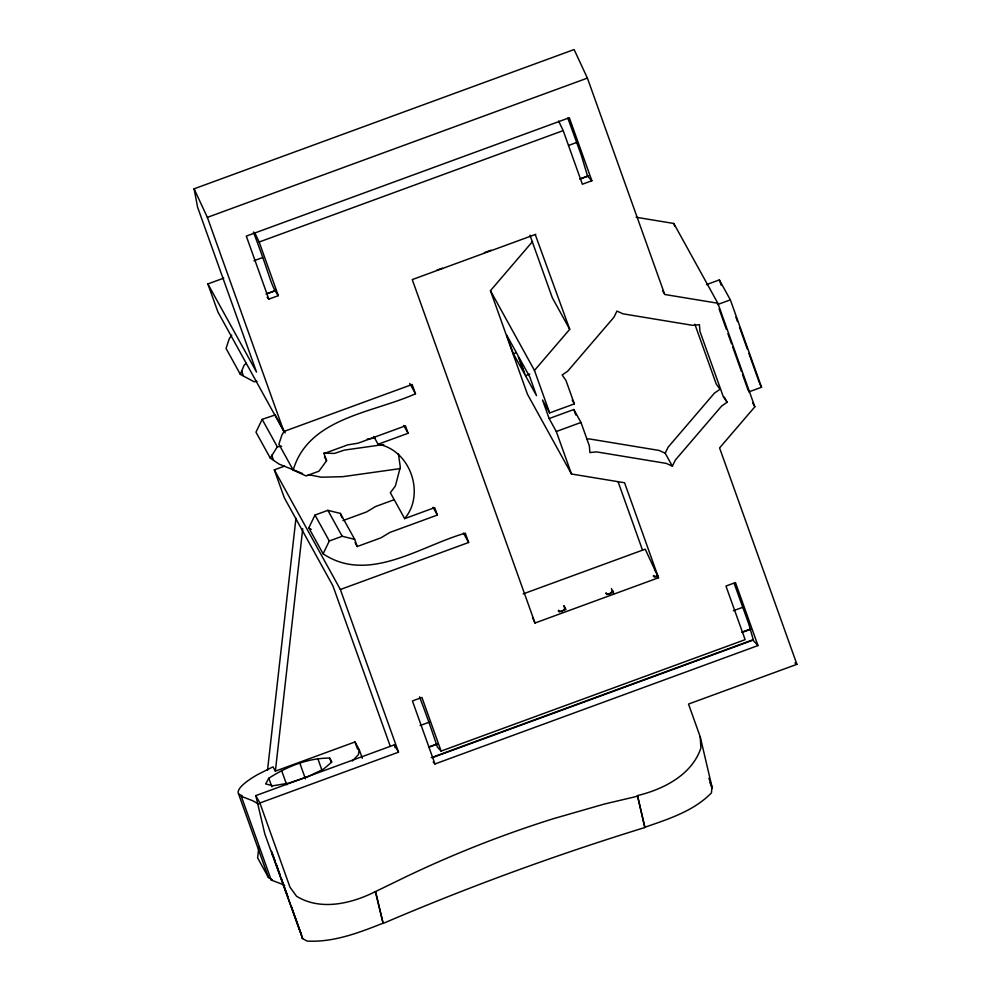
<?xml version="1.0" encoding="UTF-8"?>
<svg xmlns="http://www.w3.org/2000/svg" width="991" height="991" viewBox="0 0 991 991"><rect width="100%" height="100%" fill="white"/><g stroke="black" fill="none" stroke-linecap="round" stroke-linejoin="round"><path stroke-width="1.49" d="M259.89 802.995L398.506 752.194L394.443 744.811L255.814 795.612L259.89 802.995L289.979 887.18L296.544 896.236C320.613 911.125 351.594 903.569 375.329 891.665L383.133 923.426C468.557 886.846 555.976 854.899 644.782 827.535L637.473 795.6C663.425 789.319 691.891 774.95 700.897 748.044L700.228 736.833L688.51 704.056L796.913 664.317L719.577 447.932L754.845 406.818L717.831 303.234L673.793 223.471L636.061 217.24M258.837 847.132L257.623 857.884L268.462 877.53L270.964 878.918M267.508 770.304L295.95 518.33M362.322 758.288L359.225 749.642L354.989 741.962L275.374 771.134L302.726 528.736M700.228 736.833L711.996 786.941L711.439 792.874C693.75 811.109 668.355 819.111 644.906 827.225L644.782 827.535M359.225 749.642L358.42 754.634L352.338 761.001M256.942 381.349L254.068 381.758L240.355 374.375L243.947 365.555L246.041 363.325M373.78 436.498L378.079 444.265L408.106 433.265L405.443 425.833L357.974 443.225L347.767 444.86L324.02 453.568L326.584 460.741L318.929 471.208L306.046 475.928L293.187 470.081C308.61 417.484 373.409 412.863 415.477 393.761L412.157 384.471L283.884 431.481L217.847 311.831L207.875 283.946L223.731 278.137M275.387 414.882L262.157 419.354L255.975 432.175L270.283 458.09L279.189 464.16L302.515 473.5M284.405 466.166L274.321 469.858L340.359 589.496L468.632 542.486L465.312 533.195C421.026 545.607 368.578 584.281 323.116 553.808L308.808 527.893L314.989 515.06L327.872 510.34L340.371 513.425L354.679 539.339L357.243 546.512L380.99 537.816L389.872 532.452L437.341 515.06L434.677 507.627L404.65 518.627L390.343 492.7L395.397 485.974L400.302 467.12L398.419 453.89M323.116 553.808L329.297 540.987L342.18 536.267L354.679 539.339M270.283 458.09L277.319 446.805L281.63 446.21M724.285 397.057L727.146 402.247L721.584 406.087L675.292 460.109L672.369 466.166L665.209 453.209L668.145 447.152L714.424 393.13L719.999 389.29L716.183 383.864L694.852 324.193M268.821 778.232L265.638 783.931L272.983 785.776L288.579 783.163L307.445 776.919L323.586 769.041L331.886 762.017L329.718 758.09C307.99 757.966 286.845 766.576 268.821 778.232L271.881 786.817M231.721 335.069L229.218 338.872L226.047 348.448L240.355 374.375M284.553 430.788L282.063 434.591L278.88 444.166L293.187 470.081M404.65 518.627C425.622 493.914 410.163 449.864 378.079 444.265M532.501 617.641L535.004 623.017L658.519 577.753L624.565 482.753L571.497 474.008L527.46 394.245L490.446 290.673L532.539 241.544M727.146 402.247L723.343 396.821L699.931 331.328L699.435 324.689L692.721 325.345L623.017 313.837L616.935 311.087L614.024 317.132L567.744 371.142L562.17 374.994L565.96 380.42L574.346 403.882L549.658 412.925L534.471 370.423L569.726 329.309L535.289 234.656M563.061 610.543L564.82 608.499L563.929 606.021M611.435 588.604L612.327 591.082L609.688 594.154L605.736 593.498M375.329 891.665L406.236 876.639A1084.451 1056.666 -28.9 0 1 553.647 818.616L604.225 804.085L637.424 796.244M284.739 885.595A606.888 134.838 -19.7 0 0 281.952 884.145L271.224 880.045L241.321 796.368L242.312 795.946L238.558 793.865A64.266 14.283 -19.7 0 1 257.784 774.504L272.996 766.836L275.374 771.134M271.224 880.045L272.228 879.612M382.761 923.29C358.754 932.828 333.323 942.552 307.074 941.066L302.02 938.304M207.875 283.946L256.533 372.083L197.605 207.243L194.087 188.823L574.111 49.55L587.403 78.103L664.738 294.488L717.831 303.234M194.087 188.823L207.367 217.376L587.403 78.103M259.159 242.027L563.185 130.614L582.349 184.239L591.85 180.758L569.33 117.743L246.301 236.118L268.821 299.133L278.322 295.652L259.159 242.027L254.613 232.451M253.956 260.744L262.652 257.549M568.586 145.429L577.282 142.246M266.022 293.993L276.155 290.276M580.354 178.789L587.589 176.138L591.85 180.758M266.678 293.869L275.387 290.673M579.859 179.086L588.567 175.903M442.494 268.251L436.981 270.023M535.772 234.322L412.256 279.586L535.004 623.017M513.375 353.737L524.388 373.681L517.748 355.112L506.735 335.169L513.375 353.737L516.274 352.672M706.521 284.628L719.355 279.92L730.355 299.864L761.583 387.233L748.75 391.928M717.534 304.559L730.355 299.864M525.478 375.676L536.49 395.62L529.851 377.038L518.838 357.094L525.478 375.676L529.838 374.078M549.658 412.925L542.511 399.968L549.15 418.549L573.839 409.506L580.986 422.463L589.372 445.925L589.893 452.553L596.607 451.896L666.311 463.404L672.369 466.166M549.15 418.549L556.298 431.506L580.986 422.463M394.257 499.687L375.564 506.537L366.682 511.889L342.936 520.597M523.161 593.906L645.228 549.175L654.977 570.11M658.519 577.753L657.665 575.92L654.382 577.121L653.602 575.437M420.11 725.536L430.28 721.807M733.377 610.729L743.498 607.025M428.942 746.904L437.638 743.708M742.123 632.122L750.819 628.938M429.016 747.152L437.725 743.956M742.209 632.369L750.905 629.186M419.54 696.846L420.568 699.535A40.532 1.425 69.9 0 1 431.704 730.317L437.427 747.115L441.106 751.091L745.121 639.666L725.957 586.053L735.458 582.572L757.979 645.575L434.95 763.962L433.191 762.054M431.283 757.669L752.85 639.814M432.844 757.471L752.974 640.149M367.289 439.063L374.908 437.985M383.74 444.563L344.397 450.087L334.413 453.432L323.636 453.098M400.277 468.594L342.725 476.683L321.295 477.204L308.288 474.639M586.759 439.199L589.447 438.939L659.151 450.447L665.209 453.209M653.242 576.093L657.194 576.75M558.23 610.914L562.182 611.571M241.321 796.368L252.061 800.468A606.888 134.838 -19.7 0 1 258.688 804.246M272.116 854.638L272.785 855.022M308.808 527.893L311.236 529.405M794.918 662.942L796.913 664.317M491.078 250.19L484.488 252.606M278.322 295.652C273.021 288.876 270.531 280.081 267.731 271.918A40.532 1.425 69.9 0 0 257.35 242.485L253.411 232.03M757.979 645.575L753.569 640.793L748.874 624.243L734.195 583.488M267.124 297.288L268.821 299.133M759.824 384.037L761.583 387.233M752.615 402.755L754.845 406.818M662.558 290.549L664.007 293.175M569.726 329.309L552.334 297.808L529.974 235.263M572.203 399.992L574.346 403.882M654.531 569.305L657.665 575.92M490.446 290.673L534.471 370.423M612.327 591.082L613.788 593.745M564.052 605.798L565.96 609.527L559.37 611.942L558.59 610.258M409.754 383.393L415.477 393.761M463.441 533.084L468.632 542.486M403.808 425.498L408.106 433.265M433.042 507.281L437.341 515.06M324.441 456.863L326.584 460.741M355.088 542.622L357.243 546.512M275.04 414.622L285.173 432.98M327.872 510.34L342.18 536.267M262.157 419.354L277.319 446.805M314.989 515.06L329.297 540.987M558.639 121.038L563.185 130.614M612.686 590.425L613.466 592.123L606.876 594.538L606.096 592.841M567.831 118.065L581.221 154.968L587.589 176.138M735.904 317.12L737.465 321.493M739.546 327.303L747.338 349.129M748.899 353.49L759.304 382.588M719.355 279.92L721.299 285.371M719.094 308.932L726.378 329.322M727.939 333.682L731.581 343.877M732.622 346.788L741.466 371.551M742.507 374.462L748.23 390.479M673.793 223.471L674.821 226.344M618.099 481.799L642.527 550.154M708.875 778.208L711.996 786.941M710.039 782.655L712.095 788.415M573.839 409.506L575.808 415.018M556.298 431.506L571.497 474.008M441.106 751.091L421.931 697.466L412.429 700.947L434.95 763.962M340.371 513.425L341.907 517.723M207.367 217.376L283.884 431.481M340.359 589.496L398.506 752.194M390.293 746.359L332.939 585.892L284.293 497.742L274.321 469.858M241.544 370.758L243.303 375.713M271.695 455.154L273.466 460.097M354.989 741.962L357.565 749.171M329.718 758.09L331.242 762.376M317.764 758.487L321.852 769.933M299.815 763.107L305.439 778.839M281.58 770.465L286.684 784.761M271.633 851.294L275.25 861.39M276.278 864.276L279.883 874.372M281.432 878.695L288.133 897.45M291.23 906.108L301.537 934.959M273.293 856.459L302.614 938.477L264.832 834.001L255.814 795.612M238.558 793.865L268.462 877.53M637.473 795.6L644.881 827.101M394.443 744.811L395.124 747.71M375.775 892.135L383.133 923.426"/></g></svg>
